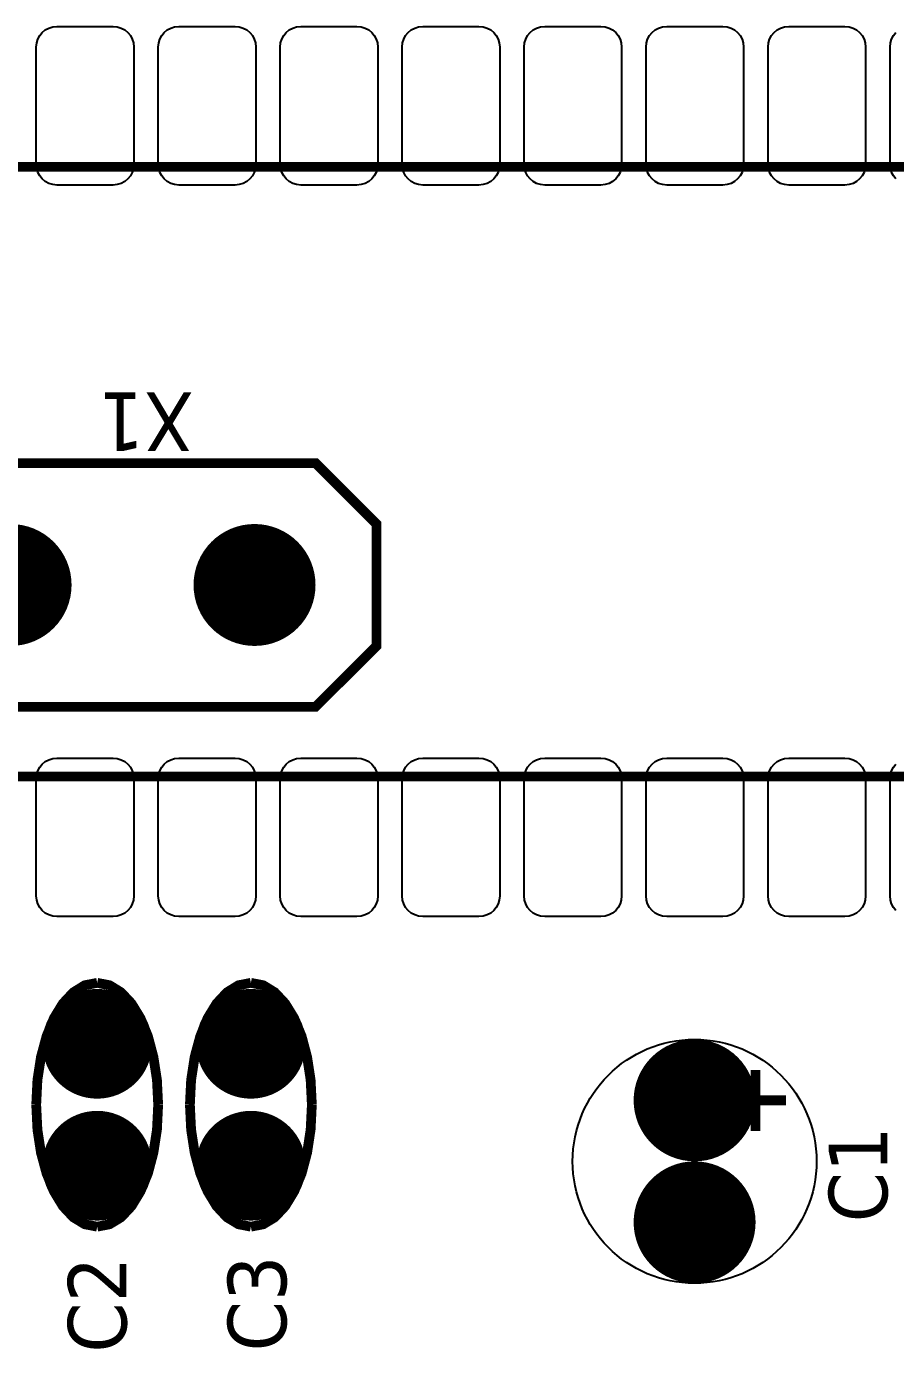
# Model space of a CAD drawing. Header units: millimetres. Extents: x 127.2 to 147.9, y 108.3 to 124.5.
# Drawn here: x 131.022 to 132.091, y 114.312 to 115.939 of the extents above; entities that cross this region are included whole.
import ezdxf

# ---------------------------------------------------------------- set-up
doc = ezdxf.new("R2010")
doc.units = ezdxf.units.MM
doc.layers.add('DESC', color=250, linetype='Continuous')
doc.styles.get("Standard").update_dxf_attribs({"font": 'tahoma.ttf'})

# ---------------------------------------------------------------- blocks, each defined once
blk = doc.blocks.new('EPAD')
at = {"const_width": 0.5}
blk.add_lwpolyline([(-0.25, 0, 1), (0.25, 0, 1)], format="xyb", close=True, dxfattribs=at)
blk = doc.blocks.new('DIELEC_CEGH')
at = {"const_width": 0.008}
for points in [[(131.7, 114.0599), (131.7, 112.0599)], [(131.7, 114.0599), (131.7, 112.0599)], [(131.7, 114.0599), (131.7, 112.0599)], [(132.2, 114.0599), (132.2, 112.0599)], [(132.2, 114.0599), (132.2, 112.0599)], [(132.2, 114.0599), (132.2, 112.0599)], [(131.957, 112.9209), (131.957, 112.6209), (131.907, 112.5709), (131.807, 112.5709), (131.757, 112.6209), (131.757, 112.9209), (131.807, 112.9709), (131.907, 112.9709), (131.957, 112.9209)], [(131.957, 112.9209), (131.957, 112.6209), (131.907, 112.5709), (131.807, 112.5709), (131.757, 112.6209), (131.757, 112.9209), (131.807, 112.9709), (131.907, 112.9709), (131.957, 112.9209)], [(131.957, 112.9209), (131.957, 112.6209), (131.907, 112.5709), (131.807, 112.5709), (131.757, 112.6209), (131.757, 112.9209), (131.807, 112.9709), (131.907, 112.9709), (131.957, 112.9209)], [(131.3307, 112.7999), (131.3327, 112.8101), (131.3384, 112.8195), (131.3475, 112.828), (131.3597, 112.8354), (131.3744, 112.8414), (131.3914, 112.846), (131.4103, 112.8489), (131.4307, 112.8499)], [(131.3307, 112.7999), (131.3327, 112.8101), (131.3384, 112.8195), (131.3475, 112.828), (131.3597, 112.8354), (131.3744, 112.8414), (131.3914, 112.846), (131.4103, 112.8489), (131.4307, 112.8499)], [(131.3307, 112.7999), (131.3327, 112.8101), (131.3384, 112.8195), (131.3475, 112.828), (131.3597, 112.8354), (131.3744, 112.8414), (131.3914, 112.846), (131.4103, 112.8489), (131.4307, 112.8499)], [(131.5307, 112.7999), (131.5287, 112.8101), (131.5229, 112.8195), (131.5138, 112.828), (131.5017, 112.8354), (131.4869, 112.8414), (131.4699, 112.846), (131.451, 112.8489), (131.4307, 112.8499)], [(131.5307, 112.7999), (131.5287, 112.8101), (131.5229, 112.8195), (131.5138, 112.828), (131.5017, 112.8354), (131.4869, 112.8414), (131.4699, 112.846), (131.451, 112.8489), (131.4307, 112.8499)], [(131.5307, 112.7999), (131.5287, 112.8101), (131.5229, 112.8195), (131.5138, 112.828), (131.5017, 112.8354), (131.4869, 112.8414), (131.4699, 112.846), (131.451, 112.8489), (131.4307, 112.8499)], [(131.3307, 112.7999), (131.3327, 112.7897), (131.3384, 112.7803), (131.3475, 112.7718), (131.3597, 112.7644), (131.3744, 112.7583), (131.3914, 112.7538), (131.4103, 112.7509), (131.4307, 112.7499)], [(131.3307, 112.7999), (131.3327, 112.7897), (131.3384, 112.7803), (131.3475, 112.7718), (131.3597, 112.7644), (131.3744, 112.7583), (131.3914, 112.7538), (131.4103, 112.7509), (131.4307, 112.7499)], [(131.3307, 112.7999), (131.3327, 112.7897), (131.3384, 112.7803), (131.3475, 112.7718), (131.3597, 112.7644), (131.3744, 112.7583), (131.3914, 112.7538), (131.4103, 112.7509), (131.4307, 112.7499)], [(131.5307, 112.7999), (131.5287, 112.7897), (131.5229, 112.7803), (131.5138, 112.7718), (131.5017, 112.7644), (131.4869, 112.7583), (131.4699, 112.7538), (131.451, 112.7509), (131.4307, 112.7499)], [(131.5307, 112.7999), (131.5287, 112.7897), (131.5229, 112.7803), (131.5138, 112.7718), (131.5017, 112.7644), (131.4869, 112.7583), (131.4699, 112.7538), (131.451, 112.7509), (131.4307, 112.7499)], [(131.5307, 112.7999), (131.5287, 112.7897), (131.5229, 112.7803), (131.5138, 112.7718), (131.5017, 112.7644), (131.4869, 112.7583), (131.4699, 112.7538), (131.451, 112.7509), (131.4307, 112.7499)], [(131.3307, 112.6739), (131.3327, 112.6841), (131.3384, 112.6935), (131.3475, 112.702), (131.3597, 112.7094), (131.3744, 112.7154), (131.3914, 112.72), (131.4103, 112.7229), (131.4307, 112.7239)], [(131.3307, 112.6739), (131.3327, 112.6841), (131.3384, 112.6935), (131.3475, 112.702), (131.3597, 112.7094), (131.3744, 112.7154), (131.3914, 112.72), (131.4103, 112.7229), (131.4307, 112.7239)], [(131.3307, 112.6739), (131.3327, 112.6841), (131.3384, 112.6935), (131.3475, 112.702), (131.3597, 112.7094), (131.3744, 112.7154), (131.3914, 112.72), (131.4103, 112.7229), (131.4307, 112.7239)], [(131.5307, 112.6739), (131.5287, 112.6841), (131.5229, 112.6935), (131.5138, 112.702), (131.5017, 112.7094), (131.4869, 112.7154), (131.4699, 112.72), (131.451, 112.7229), (131.4307, 112.7239)], [(131.5307, 112.6739), (131.5287, 112.6841), (131.5229, 112.6935), (131.5138, 112.702), (131.5017, 112.7094), (131.4869, 112.7154), (131.4699, 112.72), (131.451, 112.7229), (131.4307, 112.7239)], [(131.5307, 112.6739), (131.5287, 112.6841), (131.5229, 112.6935), (131.5138, 112.702), (131.5017, 112.7094), (131.4869, 112.7154), (131.4699, 112.72), (131.451, 112.7229), (131.4307, 112.7239)], [(131.3307, 112.6739), (131.3327, 112.6637), (131.3384, 112.6543), (131.3475, 112.6458), (131.3597, 112.6384), (131.3744, 112.6323), (131.3914, 112.6278), (131.4103, 112.6249), (131.4307, 112.6239)], [(131.3307, 112.6739), (131.3327, 112.6637), (131.3384, 112.6543), (131.3475, 112.6458), (131.3597, 112.6384), (131.3744, 112.6323), (131.3914, 112.6278), (131.4103, 112.6249), (131.4307, 112.6239)], [(131.3307, 112.6739), (131.3327, 112.6637), (131.3384, 112.6543), (131.3475, 112.6458), (131.3597, 112.6384), (131.3744, 112.6323), (131.3914, 112.6278), (131.4103, 112.6249), (131.4307, 112.6239)], [(131.5307, 112.6739), (131.5287, 112.6637), (131.5229, 112.6543), (131.5138, 112.6458), (131.5017, 112.6384), (131.4869, 112.6323), (131.4699, 112.6278), (131.451, 112.6249), (131.4307, 112.6239)], [(131.5307, 112.6739), (131.5287, 112.6637), (131.5229, 112.6543), (131.5138, 112.6458), (131.5017, 112.6384), (131.4869, 112.6323), (131.4699, 112.6278), (131.451, 112.6249), (131.4307, 112.6239)], [(131.5307, 112.6739), (131.5287, 112.6637), (131.5229, 112.6543), (131.5138, 112.6458), (131.5017, 112.6384), (131.4869, 112.6323), (131.4699, 112.6278), (131.451, 112.6249), (131.4307, 112.6239)], [(131.4343, 112.2351), (131.4343, 112.2851)], [(131.4343, 112.2351), (131.4343, 112.2851)], [(131.4343, 112.2351), (131.4343, 112.2851)], [(131.4593, 112.2601), (131.4093, 112.2601)], [(131.4593, 112.2601), (131.4093, 112.2601)], [(131.4593, 112.2601), (131.4093, 112.2601)]]:
    blk.add_lwpolyline(points, dxfattribs=at)
for points in [[(131.715, 112.8329), (131.715, 112.7869), (131.7147, 112.7834), (131.7137, 112.7802), (131.7122, 112.7773), (131.7101, 112.7748), (131.7076, 112.7727), (131.7047, 112.7712), (131.7015, 112.7702), (131.698, 112.7699), (131.602, 112.7699), (131.5986, 112.7702), (131.5954, 112.7712), (131.5925, 112.7727), (131.59, 112.7748), (131.5879, 112.7773), (131.5864, 112.7802), (131.5854, 112.7834), (131.585, 112.7869), (131.585, 112.8329), (131.5854, 112.8364), (131.5864, 112.8396), (131.5879, 112.8425), (131.59, 112.845), (131.5925, 112.847), (131.5954, 112.8486), (131.5986, 112.8495), (131.602, 112.8499), (131.698, 112.8499), (131.7015, 112.8495), (131.7047, 112.8486), (131.7076, 112.847), (131.7101, 112.845), (131.7122, 112.8425), (131.7137, 112.8396), (131.7147, 112.8364), (131.715, 112.8329)], [(132.185, 112.7869), (132.185, 112.8329), (132.1854, 112.8364), (132.1864, 112.8396), (132.1879, 112.8425), (132.19, 112.845), (132.1925, 112.847), (132.1954, 112.8486), (132.1986, 112.8495), (132.202, 112.8499), (132.298, 112.8499), (132.3015, 112.8495), (132.3047, 112.8486), (132.3076, 112.847), (132.3101, 112.845), (132.3122, 112.8425), (132.3137, 112.8396), (132.3147, 112.8364), (132.315, 112.8329), (132.315, 112.7869), (132.3147, 112.7834), (132.3137, 112.7802), (132.3122, 112.7773), (132.3101, 112.7748), (132.3076, 112.7727), (132.3047, 112.7712), (132.3015, 112.7702), (132.298, 112.7699), (132.202, 112.7699), (132.1986, 112.7702), (132.1954, 112.7712), (132.1925, 112.7727), (132.19, 112.7748), (132.1879, 112.7773), (132.1864, 112.7802), (132.1854, 112.7834), (132.185, 112.7869)], [(131.715, 112.7329), (131.715, 112.6869), (131.7147, 112.6834), (131.7137, 112.6802), (131.7122, 112.6773), (131.7101, 112.6748), (131.7076, 112.6727), (131.7047, 112.6712), (131.7015, 112.6702), (131.698, 112.6699), (131.602, 112.6699), (131.5986, 112.6702), (131.5954, 112.6712), (131.5925, 112.6727), (131.59, 112.6748), (131.5879, 112.6773), (131.5864, 112.6802), (131.5854, 112.6834), (131.585, 112.6869), (131.585, 112.7329), (131.5854, 112.7364), (131.5864, 112.7396), (131.5879, 112.7425), (131.59, 112.745), (131.5925, 112.747), (131.5954, 112.7486), (131.5986, 112.7495), (131.602, 112.7499), (131.698, 112.7499), (131.7015, 112.7495), (131.7047, 112.7486), (131.7076, 112.747), (131.7101, 112.745), (131.7122, 112.7425), (131.7137, 112.7396), (131.7147, 112.7364), (131.715, 112.7329)], [(132.185, 112.6869), (132.185, 112.7329), (132.1854, 112.7364), (132.1864, 112.7396), (132.1879, 112.7425), (132.19, 112.745), (132.1925, 112.747), (132.1954, 112.7486), (132.1986, 112.7495), (132.202, 112.7499), (132.298, 112.7499), (132.3015, 112.7495), (132.3047, 112.7486), (132.3076, 112.747), (132.3101, 112.745), (132.3122, 112.7425), (132.3137, 112.7396), (132.3147, 112.7364), (132.315, 112.7329), (132.315, 112.6869), (132.3147, 112.6834), (132.3137, 112.6802), (132.3122, 112.6773), (132.3101, 112.6748), (132.3076, 112.6727), (132.3047, 112.6712), (132.3015, 112.6702), (132.298, 112.6699), (132.202, 112.6699), (132.1986, 112.6702), (132.1954, 112.6712), (132.1925, 112.6727), (132.19, 112.6748), (132.1879, 112.6773), (132.1864, 112.6802), (132.1854, 112.6834), (132.185, 112.6869)], [(131.715, 112.6329), (131.715, 112.5869), (131.7147, 112.5834), (131.7137, 112.5802), (131.7122, 112.5773), (131.7101, 112.5748), (131.7076, 112.5727), (131.7047, 112.5712), (131.7015, 112.5702), (131.698, 112.5699), (131.602, 112.5699), (131.5986, 112.5702), (131.5954, 112.5712), (131.5925, 112.5727), (131.59, 112.5748), (131.5879, 112.5773), (131.5864, 112.5802), (131.5854, 112.5834), (131.585, 112.5869), (131.585, 112.6329), (131.5854, 112.6364), (131.5864, 112.6396), (131.5879, 112.6425), (131.59, 112.645), (131.5925, 112.647), (131.5954, 112.6486), (131.5986, 112.6495), (131.602, 112.6499), (131.698, 112.6499), (131.7015, 112.6495), (131.7047, 112.6486), (131.7076, 112.647), (131.7101, 112.645), (131.7122, 112.6425), (131.7137, 112.6396), (131.7147, 112.6364), (131.715, 112.6329)], [(132.185, 112.5869), (132.185, 112.6329), (132.1854, 112.6364), (132.1864, 112.6396), (132.1879, 112.6425), (132.19, 112.645), (132.1925, 112.647), (132.1954, 112.6486), (132.1986, 112.6495), (132.202, 112.6499), (132.298, 112.6499), (132.3015, 112.6495), (132.3047, 112.6486), (132.3076, 112.647), (132.3101, 112.645), (132.3122, 112.6425), (132.3137, 112.6396), (132.3147, 112.6364), (132.315, 112.6329), (132.315, 112.5869), (132.3147, 112.5834), (132.3137, 112.5802), (132.3122, 112.5773), (132.3101, 112.5748), (132.3076, 112.5727), (132.3047, 112.5712), (132.3015, 112.5702), (132.298, 112.5699), (132.202, 112.5699), (132.1986, 112.5702), (132.1954, 112.5712), (132.1925, 112.5727), (132.19, 112.5748), (132.1879, 112.5773), (132.1864, 112.5802), (132.1854, 112.5834), (132.185, 112.5869)], [(131.715, 112.5329), (131.715, 112.4869), (131.7147, 112.4834), (131.7137, 112.4802), (131.7122, 112.4773), (131.7101, 112.4748), (131.7076, 112.4727), (131.7047, 112.4712), (131.7015, 112.4702), (131.698, 112.4699), (131.602, 112.4699), (131.5986, 112.4702), (131.5954, 112.4712), (131.5925, 112.4727), (131.59, 112.4748), (131.5879, 112.4773), (131.5864, 112.4802), (131.5854, 112.4834), (131.585, 112.4869), (131.585, 112.5329), (131.5854, 112.5364), (131.5864, 112.5396), (131.5879, 112.5425), (131.59, 112.545), (131.5925, 112.547), (131.5954, 112.5486), (131.5986, 112.5495), (131.602, 112.5499), (131.698, 112.5499), (131.7015, 112.5495), (131.7047, 112.5486), (131.7076, 112.547), (131.7101, 112.545), (131.7122, 112.5425), (131.7137, 112.5396), (131.7147, 112.5364), (131.715, 112.5329)], [(132.185, 112.4869), (132.185, 112.5329), (132.1854, 112.5364), (132.1864, 112.5396), (132.1879, 112.5425), (132.19, 112.545), (132.1925, 112.547), (132.1954, 112.5486), (132.1986, 112.5495), (132.202, 112.5499), (132.298, 112.5499), (132.3015, 112.5495), (132.3047, 112.5486), (132.3076, 112.547), (132.3101, 112.545), (132.3122, 112.5425), (132.3137, 112.5396), (132.3147, 112.5364), (132.315, 112.5329), (132.315, 112.4869), (132.3147, 112.4834), (132.3137, 112.4802), (132.3122, 112.4773), (132.3101, 112.4748), (132.3076, 112.4727), (132.3047, 112.4712), (132.3015, 112.4702), (132.298, 112.4699), (132.202, 112.4699), (132.1986, 112.4702), (132.1954, 112.4712), (132.1925, 112.4727), (132.19, 112.4748), (132.1879, 112.4773), (132.1864, 112.4802), (132.1854, 112.4834), (132.185, 112.4869)], [(131.715, 112.4329), (131.715, 112.3869), (131.7147, 112.3834), (131.7137, 112.3802), (131.7122, 112.3773), (131.7101, 112.3748), (131.7076, 112.3727), (131.7047, 112.3712), (131.7015, 112.3702), (131.698, 112.3699), (131.602, 112.3699), (131.5986, 112.3702), (131.5954, 112.3712), (131.5925, 112.3727), (131.59, 112.3748), (131.5879, 112.3773), (131.5864, 112.3802), (131.5854, 112.3834), (131.585, 112.3869), (131.585, 112.4329), (131.5854, 112.4364), (131.5864, 112.4396), (131.5879, 112.4425), (131.59, 112.445), (131.5925, 112.447), (131.5954, 112.4486), (131.5986, 112.4495), (131.602, 112.4499), (131.698, 112.4499), (131.7015, 112.4495), (131.7047, 112.4486), (131.7076, 112.447), (131.7101, 112.445), (131.7122, 112.4425), (131.7137, 112.4396), (131.7147, 112.4364), (131.715, 112.4329)], [(132.185, 112.3869), (132.185, 112.4329), (132.1854, 112.4364), (132.1864, 112.4396), (132.1879, 112.4425), (132.19, 112.445), (132.1925, 112.447), (132.1954, 112.4486), (132.1986, 112.4495), (132.202, 112.4499), (132.298, 112.4499), (132.3015, 112.4495), (132.3047, 112.4486), (132.3076, 112.447), (132.3101, 112.445), (132.3122, 112.4425), (132.3137, 112.4396), (132.3147, 112.4364), (132.315, 112.4329), (132.315, 112.3869), (132.3147, 112.3834), (132.3137, 112.3802), (132.3122, 112.3773), (132.3101, 112.3748), (132.3076, 112.3727), (132.3047, 112.3712), (132.3015, 112.3702), (132.298, 112.3699), (132.202, 112.3699), (132.1986, 112.3702), (132.1954, 112.3712), (132.1925, 112.3727), (132.19, 112.3748), (132.1879, 112.3773), (132.1864, 112.3802), (132.1854, 112.3834), (132.185, 112.3869)], [(131.715, 112.3329), (131.715, 112.2869), (131.7147, 112.2834), (131.7137, 112.2802), (131.7122, 112.2773), (131.7101, 112.2748), (131.7076, 112.2727), (131.7047, 112.2712), (131.7015, 112.2702), (131.698, 112.2699), (131.602, 112.2699), (131.5986, 112.2702), (131.5954, 112.2712), (131.5925, 112.2727), (131.59, 112.2748), (131.5879, 112.2773), (131.5864, 112.2802), (131.5854, 112.2834), (131.585, 112.2869), (131.585, 112.3329), (131.5854, 112.3364), (131.5864, 112.3396), (131.5879, 112.3425), (131.59, 112.345), (131.5925, 112.347), (131.5954, 112.3486), (131.5986, 112.3495), (131.602, 112.3499), (131.698, 112.3499), (131.7015, 112.3495), (131.7047, 112.3486), (131.7076, 112.347), (131.7101, 112.345), (131.7122, 112.3425), (131.7137, 112.3396), (131.7147, 112.3364), (131.715, 112.3329)], [(132.185, 112.2869), (132.185, 112.3329), (132.1854, 112.3364), (132.1864, 112.3396), (132.1879, 112.3425), (132.19, 112.345), (132.1925, 112.347), (132.1954, 112.3486), (132.1986, 112.3495), (132.202, 112.3499), (132.298, 112.3499), (132.3015, 112.3495), (132.3047, 112.3486), (132.3076, 112.347), (132.3101, 112.345), (132.3122, 112.3425), (132.3137, 112.3396), (132.3147, 112.3364), (132.315, 112.3329), (132.315, 112.2869), (132.3147, 112.2834), (132.3137, 112.2802), (132.3122, 112.2773), (132.3101, 112.2748), (132.3076, 112.2727), (132.3047, 112.2712), (132.3015, 112.2702), (132.298, 112.2699), (132.202, 112.2699), (132.1986, 112.2702), (132.1954, 112.2712), (132.1925, 112.2727), (132.19, 112.2748), (132.1879, 112.2773), (132.1864, 112.2802), (132.1854, 112.2834), (132.185, 112.2869)], [(131.715, 112.2329), (131.715, 112.1869), (131.7147, 112.1834), (131.7137, 112.1802), (131.7122, 112.1773), (131.7101, 112.1748), (131.7076, 112.1727), (131.7047, 112.1712), (131.7015, 112.1702), (131.698, 112.1699), (131.602, 112.1699), (131.5986, 112.1702), (131.5954, 112.1712), (131.5925, 112.1727), (131.59, 112.1748), (131.5879, 112.1773), (131.5864, 112.1802), (131.5854, 112.1834), (131.585, 112.1869), (131.585, 112.2329), (131.5854, 112.2364), (131.5864, 112.2396), (131.5879, 112.2425), (131.59, 112.245), (131.5925, 112.247), (131.5954, 112.2486), (131.5986, 112.2495), (131.602, 112.2499), (131.698, 112.2499), (131.7015, 112.2495), (131.7047, 112.2486), (131.7076, 112.247), (131.7101, 112.245), (131.7122, 112.2425), (131.7137, 112.2396), (131.7147, 112.2364), (131.715, 112.2329)], [(132.185, 112.1869), (132.185, 112.2329), (132.1854, 112.2364), (132.1864, 112.2396), (132.1879, 112.2425), (132.19, 112.245), (132.1925, 112.247), (132.1954, 112.2486), (132.1986, 112.2495), (132.202, 112.2499), (132.298, 112.2499), (132.3015, 112.2495), (132.3047, 112.2486), (132.3076, 112.247), (132.3101, 112.245), (132.3122, 112.2425), (132.3137, 112.2396), (132.3147, 112.2364), (132.315, 112.2329), (132.315, 112.1869), (132.3147, 112.1834), (132.3137, 112.1802), (132.3122, 112.1773), (132.3101, 112.1748), (132.3076, 112.1727), (132.3047, 112.1712), (132.3015, 112.1702), (132.298, 112.1699), (132.202, 112.1699), (132.1986, 112.1702), (132.1954, 112.1712), (132.1925, 112.1727), (132.19, 112.1748), (132.1879, 112.1773), (132.1864, 112.1802), (132.1854, 112.1834), (132.185, 112.1869)]]:
    blk.add_lwpolyline(points, close=True)
for points in [[(131.59, 112.145), (131.5925, 112.147), (131.5954, 112.1486), (131.5986, 112.1495), (131.602, 112.1499), (131.698, 112.1499), (131.7015, 112.1495), (131.7047, 112.1486), (131.7076, 112.147), (131.7101, 112.145)], [(132.19, 112.145), (132.1925, 112.147), (132.1954, 112.1486), (132.1986, 112.1495), (132.202, 112.1499), (132.298, 112.1499), (132.3015, 112.1495), (132.3047, 112.1486), (132.3076, 112.147), (132.3101, 112.145)]]:
    blk.add_lwpolyline(points)
blk.add_circle((131.3843, 112.3101), 0.1)
blk.add_circle((131.3843, 112.3101), 0.1)
blk.add_circle((131.3843, 112.3101), 0.1)
for p, xscale, yscale in [((131.857, 112.8709), 0.1, 0.1), ((131.3807, 112.7999), 0.09, 0.09), ((131.4807, 112.7999), 0.09, 0.09), ((131.3807, 112.6739), 0.09, 0.09), ((131.4807, 112.6739), 0.09, 0.09), ((131.857, 112.6709), 0.1, 0.1), ((131.3343, 112.3101), 0.1, 0.1), ((131.4343, 112.3101), 0.1, 0.1)]:
    blk.add_blockref('EPAD', p, dxfattribs=dict(xscale=xscale, yscale=yscale))
at = {"width": 1.041667}
for s, p in [('C2', (131.2274, 112.7759)), ('C2', (131.2274, 112.7759)), ('C2', (131.2274, 112.7759)), ('C3', (131.2284, 112.6449)), ('C3', (131.2284, 112.6449)), ('C3', (131.2284, 112.6449)), ('C1', (131.3343, 112.1521)), ('C1', (131.3343, 112.1521)), ('C1', (131.3343, 112.1521))]:
    blk.add_text(s, height=0.048, dxfattribs=at).set_placement(p)
blk.add_text('X1', height=0.048, rotation=90, dxfattribs=at).set_placement((132.015, 112.7209))
blk.add_text('X1', height=0.048, rotation=90, dxfattribs=at).set_placement((132.015, 112.7209))
blk.add_text('X1', height=0.048, rotation=90, dxfattribs=at).set_placement((132.015, 112.7209))

msp = doc.modelspace()

# ---------------------------------------------------------------- block references
at = {"layer": 'DESC', "xscale": 1.5, "yscale": 1.5, "zscale": 1.5, "rotation": 90}
msp.add_blockref('DIELEC_CEGH', (300.3093, -82.5341), dxfattribs=at)

doc.saveas('drawing.dxf')
